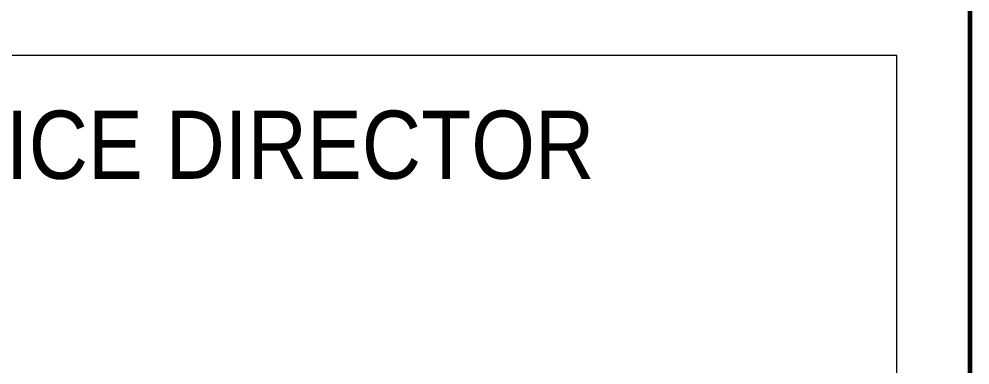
# Model space of a CAD drawing. Header units: millimetres. Extents: x -295047 to 304185, y -728047 to -308748.
# Drawn here: x -17556 to -16775, y -326893 to -326609 of the extents above; entities that cross this region are included whole.
import ezdxf
from ezdxf.enums import TextEntityAlignment as Align

# ---------------------------------------------------------------- set-up
doc = ezdxf.new("R2010")
doc.units = ezdxf.units.MM
doc.header["$MEASUREMENT"] = 0
for name, color, linetype, lineweight in [('Khungten_LCDI', 7, 'Continuous', 5), ('LC Net thay', 7, 'Continuous', 25), ('LC Text1', 3, 'Continuous', 20)]:
    doc.layers.add(name, color=color, linetype=linetype, lineweight=lineweight)
doc.styles.add('Khungten', font='VHAVAN.TTF', dxfattribs={"width": 0.9, "height": 5000})
doc.styles.add('Title', font='VHBLACK.TTF', dxfattribs={"width": 0.8})

# ---------------------------------------------------------------- blocks, each defined once
blk = doc.blocks.new('lcdi fix')
at = {"layer": 'Khungten_LCDI', "color": 5, "lineweight": 25}
blk.add_line((40599.99891117215, -14649.99999999255), (40599.99891117215, 14649.99999999255), dxfattribs=at)
at = {"layer": 'Khungten_LCDI', "color": 5, "lineweight": 60}
blk.add_lwpolyline([(0, -14649.99999999255), (0, 14649.99999999255), (40599.99891117215, 14649.99999999255), (40599.99891117215, -14649.99999999255)], close=True, dxfattribs=at)
at = {"layer": 'Khungten_LCDI', "color": 9, "lineweight": 15}
blk.add_lwpolyline([(36750.02512651216, 446.3259652946163), (40450.00487455388, 446.3259652946163), (40450.00487455388, 2437.235994267965), (36750.02512651216, 2437.235994267965)], close=True, dxfattribs=at)
at = {"color": 7, "style": 'Khungten', "width": 0.9}
blk.add_text('P. gi¸m ®èc - VICE director', height=140.0001843199794, dxfattribs=at).set_placement((38565.57368009971, 2183.896788086182), align=Align.CENTER)
at = {"color": 7, "style": 'Khungten', "width": 0.8}
for tag, p in [('REVISION', (39498.75262445212, -10746.30395446718)), ('NGAYHT', (39546.07413610817, -11609.37091637403))]:
    blk.add_attdef(tag, text='', height=199.998925739526, dxfattribs=at).set_placement(p, align=Align.CENTER)
at = {"layer": 'LC Text1', "style": 'Title', "width": 1.485915225563207}
for tag, p, p2 in [('TENBANVE1', (36912.6576448679, -8885.760238945484), (40339.14494544267, -8885.760238945484)), ('TENBANVE2', (36912.6576448679, -9562.4655643329), (40339.14494544267, -9562.4655643329))]:
    blk.add_attdef(tag, text='', height=249.9999935159642, dxfattribs=at).set_placement(p, p2, align=Align.FIT)
at = {"layer": 'LC Text1', "style": 'Title', "width": 0.7}
blk.add_attdef('SOBANVE', text='', height=249.9999935159642, dxfattribs=at).set_placement((39561.98223525287, -13896.18071823567), align=Align.CENTER)

msp = doc.modelspace()

# ---------------------------------------------------------------- block references
at = {"layer": 'LC Net thay', "xscale": 0.3999999999995694, "yscale": 0.3999999999995694, "zscale": 0.3999999999995694}
msp.add_blockref('lcdi fix', (-33015.00372132281, -327613.5001601283), dxfattribs=at)

doc.saveas('drawing.dxf')
